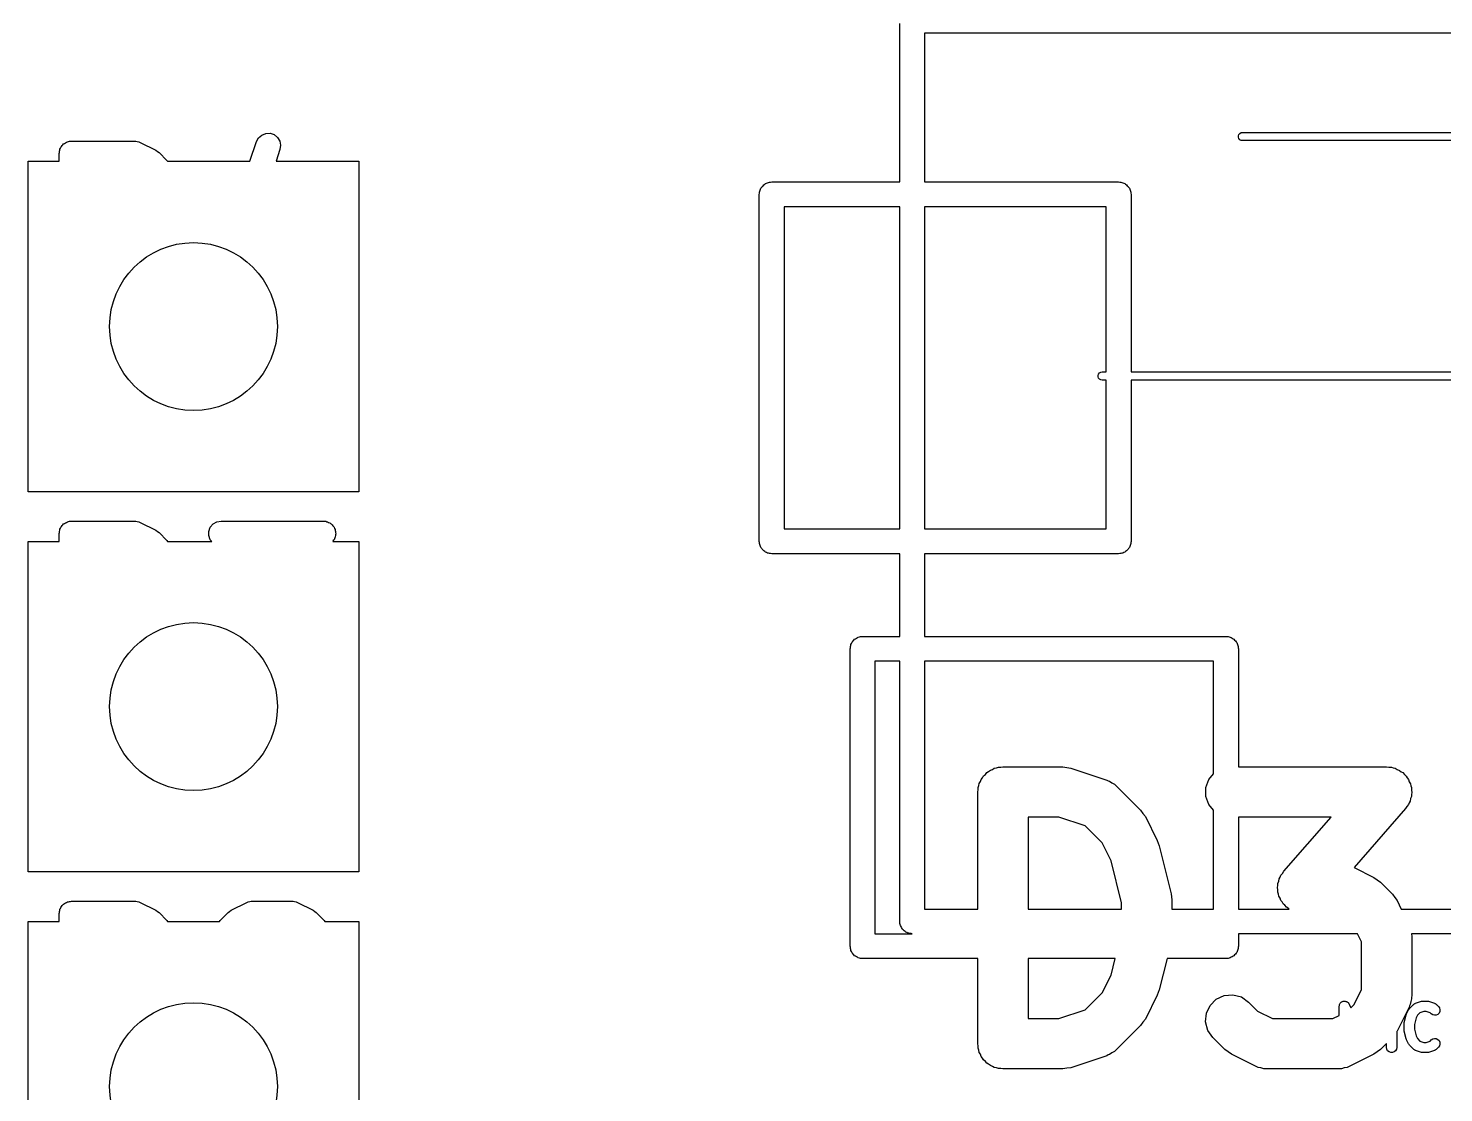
# Model space of a CAD drawing. Extents: x 0.2 to 51.4, y -0.6 to 33.
# Drawn here: x 0.2 to 8.77, y 22.66 to 29.1 of the extents above; entities that cross this region are included whole.
import ezdxf

# ---------------------------------------------------------------- set-up
doc = ezdxf.new("R2010")
doc.units = 0
doc.header["$MEASUREMENT"] = 0
doc.layers.add('BLACK', color=7, linetype='CONTINUOUS')

msp = doc.modelspace()

# ---------------------------------------------------------------- linework, layer by layer
at = {"layer": 'Black'}
for p, q in [((5.475, 28.175), (5.475, 29.1346)), ((5.625, 29.075), (5.625, 28.175)), ((13.375, 29.075), (5.625, 29.075)), ((1.59363, 28.4419), (1.61312, 28.4591)), ((1.61312, 28.4591), (1.63735, 28.4687)), ((1.63735, 28.4687), (1.66338, 28.4694)), ((1.66338, 28.4694), (1.68809, 28.4612)), ((1.68809, 28.4612), (1.7085, 28.445)), ((7.52538, 28.4543), (7.52835, 28.4625)), ((7.52538, 28.4457), (7.52538, 28.4543)), ((7.52835, 28.4375), (7.52538, 28.4457)), ((7.52835, 28.4625), (7.53393, 28.4692)), ((7.53393, 28.4692), (7.54145, 28.4735)), ((7.54145, 28.4735), (7.55, 28.475)), ((7.55, 28.475), (9.475, 28.475)), ((0.388044, 28.3606), (0.390288, 28.3668)), ((0.388044, 28.3541), (0.388044, 28.3606)), ((0.390288, 28.3668), (0.391428, 28.3733)), ((0.391428, 28.3733), (0.394708, 28.379)), ((0.394708, 28.379), (0.396953, 28.3851)), ((0.396953, 28.3851), (0.401171, 28.3901)), ((0.401171, 28.3901), (0.404452, 28.3958)), ((0.404452, 28.3958), (0.409478, 28.4)), ((0.409478, 28.4), (0.413696, 28.4051)), ((0.413696, 28.4051), (0.419377, 28.4084)), ((0.419377, 28.4084), (0.424405, 28.4126)), ((0.424405, 28.4126), (0.430571, 28.4148)), ((0.430571, 28.4148), (0.436253, 28.4181)), ((0.436253, 28.4181), (0.442713, 28.4192)), ((0.442713, 28.4192), (0.448881, 28.4215)), ((0.448881, 28.4215), (0.455445, 28.4215)), ((0.455445, 28.4215), (0.461905, 28.4226)), ((0.461905, 28.4226), (0.842858, 28.4226)), ((0.842858, 28.4226), (0.847117, 28.4219)), ((0.847117, 28.4219), (0.851432, 28.4221)), ((0.851432, 28.4221), (0.859852, 28.4196)), ((0.859852, 28.4196), (0.86851, 28.4181)), ((0.86851, 28.4181), (0.872255, 28.4159)), ((0.872255, 28.4159), (0.876399, 28.4147)), ((0.876399, 28.4147), (0.971637, 28.3671)), ((0.971637, 28.3671), (0.981295, 28.3599)), ((0.981295, 28.3599), (0.991129, 28.353)), ((1.54158, 28.3), (1.58123, 28.419)), ((1.58123, 28.419), (1.59363, 28.4419)), ((1.72353, 28.3715), (1.69969, 28.3)), ((1.7085, 28.445), (1.72213, 28.4228)), ((1.72213, 28.4228), (1.72735, 28.3973)), ((1.72735, 28.3973), (1.72353, 28.3715)), ((7.53393, 28.4308), (7.52835, 28.4375)), ((7.54145, 28.4265), (7.53393, 28.4308)), ((7.55, 28.425), (7.54145, 28.4265)), ((9.475, 28.425), (7.55, 28.425)), ((0.2, 26.3), (0.2, 28.3)), ((0.2, 28.3), (0.386905, 28.3)), ((0.386905, 28.3476), (0.388044, 28.3541)), ((0.386905, 28.3), (0.386905, 28.3476)), ((0.991129, 28.353), (1.03875, 28.3054)), ((1.03875, 28.3054), (1.04254, 28.3)), ((1.04254, 28.3), (1.54158, 28.3)), ((1.69969, 28.3), (2.2, 28.3)), ((2.2, 28.3), (2.2, 26.3)), ((4.625, 28.1), (4.62614, 28.1065)), ((4.62614, 28.113), (4.62838, 28.1192)), ((4.62614, 28.1065), (4.62614, 28.113)), ((4.62838, 28.1192), (4.62952, 28.1257)), ((4.62952, 28.1257), (4.6328, 28.1313)), ((4.6328, 28.1313), (4.63505, 28.1375)), ((4.63505, 28.1375), (4.63927, 28.1425)), ((4.63927, 28.1425), (4.64255, 28.1482)), ((4.64255, 28.1482), (4.64757, 28.1524)), ((4.64757, 28.1524), (4.65179, 28.1575)), ((4.65179, 28.1575), (4.65747, 28.1607)), ((4.65747, 28.1607), (4.6625, 28.165)), ((4.6625, 28.165), (4.66867, 28.1672)), ((4.66867, 28.1672), (4.67435, 28.1705)), ((4.67435, 28.1705), (4.68081, 28.1716)), ((4.68081, 28.1716), (4.68698, 28.1739)), ((4.68698, 28.1739), (4.69354, 28.1739)), ((4.69354, 28.1739), (4.7, 28.175)), ((4.7, 28.175), (5.475, 28.175)), ((5.625, 28.175), (6.8, 28.175)), ((6.8, 28.175), (6.80646, 28.1739)), ((6.80646, 28.1739), (6.81302, 28.1739)), ((6.81302, 28.1739), (6.81919, 28.1716)), ((6.81919, 28.1716), (6.82565, 28.1705)), ((6.82565, 28.1705), (6.83133, 28.1672)), ((6.83133, 28.1672), (6.8375, 28.165)), ((6.8375, 28.165), (6.84253, 28.1607)), ((6.84253, 28.1607), (6.84821, 28.1575)), ((6.84821, 28.1575), (6.85243, 28.1524)), ((6.85243, 28.1524), (6.85745, 28.1482)), ((6.85745, 28.1482), (6.86073, 28.1425)), ((6.86073, 28.1425), (6.86495, 28.1375)), ((6.86495, 28.1375), (6.8672, 28.1313)), ((6.8672, 28.1313), (6.87048, 28.1257)), ((6.87048, 28.1257), (6.87162, 28.1192)), ((6.87162, 28.1192), (6.87386, 28.113)), ((6.87386, 28.113), (6.87386, 28.1065)), ((6.87386, 28.1065), (6.875, 28.1)), ((4.625, 26), (4.625, 28.1)), ((5.475, 28.025), (4.775, 28.025)), ((4.775, 28.025), (4.775, 26.075)), ((5.475, 26.075), (5.475, 28.025)), ((6.725, 28.025), (5.625, 28.025)), ((5.625, 28.025), (5.625, 26.075)), ((6.725, 27.025), (6.725, 28.025)), ((6.875, 28.1), (6.875, 27.025)), ((6.67538, 27.0043), (6.67835, 27.0125)), ((6.67538, 26.9957), (6.67538, 27.0043)), ((6.67835, 26.9875), (6.67538, 26.9957)), ((6.67835, 27.0125), (6.68393, 27.0192)), ((6.68393, 27.0192), (6.69145, 27.0235)), ((6.69145, 27.0235), (6.7, 27.025)), ((6.7, 27.025), (6.725, 27.025)), ((6.875, 27.025), (9.475, 27.025)), ((6.68393, 26.9808), (6.67835, 26.9875)), ((6.69145, 26.9765), (6.68393, 26.9808)), ((6.7, 26.975), (6.69145, 26.9765)), ((6.725, 26.975), (6.7, 26.975)), ((6.725, 26.075), (6.725, 26.975)), ((9.475, 26.975), (6.875, 26.975)), ((6.875, 26.975), (6.875, 26)), ((2.2, 26.3), (0.2, 26.3)), ((0.386905, 26.0476), (0.388044, 26.0541)), ((0.386905, 26), (0.386905, 26.0476)), ((0.388044, 26.0606), (0.390288, 26.0668)), ((0.388044, 26.0541), (0.388044, 26.0606)), ((0.390288, 26.0668), (0.391428, 26.0733)), ((0.391428, 26.0733), (0.394708, 26.079)), ((0.394708, 26.079), (0.396953, 26.0851)), ((0.396953, 26.0851), (0.401171, 26.0901)), ((0.401171, 26.0901), (0.404452, 26.0958)), ((0.404452, 26.0958), (0.409478, 26.1)), ((0.409478, 26.1), (0.413696, 26.1051)), ((0.413696, 26.1051), (0.419377, 26.1084)), ((0.419377, 26.1084), (0.424405, 26.1126)), ((0.424405, 26.1126), (0.430571, 26.1148)), ((0.430571, 26.1148), (0.436253, 26.1181)), ((0.436253, 26.1181), (0.442713, 26.1192)), ((0.442713, 26.1192), (0.448881, 26.1215)), ((0.448881, 26.1215), (0.455445, 26.1215)), ((0.455445, 26.1215), (0.461905, 26.1226)), ((0.461905, 26.1226), (0.842858, 26.1226)), ((0.842858, 26.1226), (0.847117, 26.1219)), ((0.847117, 26.1219), (0.851432, 26.1221)), ((0.851432, 26.1221), (0.859852, 26.1196)), ((0.859852, 26.1196), (0.86851, 26.1181)), ((0.86851, 26.1181), (0.872255, 26.1159)), ((0.872255, 26.1159), (0.876399, 26.1147)), ((0.876399, 26.1147), (0.971637, 26.0671)), ((0.971637, 26.0671), (0.981295, 26.0599)), ((0.981295, 26.0599), (0.991129, 26.053)), ((0.991129, 26.053), (1.03875, 26.0054)), ((1.29281, 26.0606), (1.30172, 26.0851)), ((1.29281, 26.0346), (1.29281, 26.0606)), ((1.30172, 26.0851), (1.31846, 26.1051)), ((1.31846, 26.1051), (1.34102, 26.1181)), ((1.34102, 26.1181), (1.36667, 26.1226)), ((1.36667, 26.1226), (1.98572, 26.1226)), ((1.98572, 26.1226), (1.99293, 26.1213)), ((1.99293, 26.1213), (2.00027, 26.1212)), ((2.00027, 26.1212), (2.00567, 26.1191)), ((2.00567, 26.1191), (2.01137, 26.1181)), ((2.01137, 26.1181), (2.01771, 26.1144)), ((2.01771, 26.1144), (2.02455, 26.1118)), ((2.02455, 26.1118), (2.02892, 26.108)), ((2.02892, 26.108), (2.03392, 26.1051)), ((2.03392, 26.1051), (2.03863, 26.0995)), ((2.03863, 26.0995), (2.04416, 26.0946)), ((2.04416, 26.0946), (2.04695, 26.0896)), ((2.04695, 26.0896), (2.05067, 26.0851)), ((2.05067, 26.0851), (2.05317, 26.0782)), ((2.05317, 26.0782), (2.05671, 26.0718)), ((2.05671, 26.0718), (2.0576, 26.0661)), ((2.0576, 26.0661), (2.05958, 26.0606)), ((2.05958, 26.0606), (2.05958, 26.0533)), ((2.05958, 26.0533), (2.0607, 26.0461)), ((4.775, 26.075), (5.475, 26.075)), ((5.625, 26.075), (6.725, 26.075)), ((0.2, 24), (0.2, 26)), ((0.2, 26), (0.386905, 26)), ((1.03875, 26.0054), (1.04254, 26)), ((1.04254, 26), (1.31021, 26)), ((1.30172, 26.0101), (1.29281, 26.0346)), ((1.31021, 26), (1.30172, 26.0101)), ((2.04595, 26.0045), (2.04323, 26)), ((2.04323, 26), (2.2, 26)), ((2.05067, 26.0101), (2.04595, 26.0045)), ((2.05265, 26.0156), (2.05067, 26.0101)), ((2.05565, 26.0205), (2.05265, 26.0156)), ((2.05707, 26.0277), (2.05565, 26.0205)), ((2.05958, 26.0346), (2.05707, 26.0277)), ((2.0607, 26.0461), (2.05958, 26.0404)), ((2.05958, 26.0404), (2.05958, 26.0346)), ((2.2, 26), (2.2, 24)), ((4.62614, 25.9935), (4.625, 26)), ((4.62614, 25.987), (4.62614, 25.9935)), ((4.62838, 25.9808), (4.62614, 25.987)), ((4.62952, 25.9743), (4.62838, 25.9808)), ((4.6328, 25.9687), (4.62952, 25.9743)), ((4.63505, 25.9625), (4.6328, 25.9687)), ((4.63927, 25.9575), (4.63505, 25.9625)), ((6.86495, 25.9625), (6.86073, 25.9575)), ((6.8672, 25.9687), (6.86495, 25.9625)), ((6.87048, 25.9743), (6.8672, 25.9687)), ((6.87162, 25.9808), (6.87048, 25.9743)), ((6.87386, 25.987), (6.87162, 25.9808)), ((6.875, 26), (6.87386, 25.9935)), ((6.87386, 25.9935), (6.87386, 25.987)), ((4.64255, 25.9518), (4.63927, 25.9575)), ((4.64757, 25.9476), (4.64255, 25.9518)), ((4.65179, 25.9425), (4.64757, 25.9476)), ((4.65747, 25.9393), (4.65179, 25.9425)), ((4.6625, 25.935), (4.65747, 25.9393)), ((4.66867, 25.9328), (4.6625, 25.935)), ((4.67435, 25.9295), (4.66867, 25.9328)), ((4.68081, 25.9284), (4.67435, 25.9295)), ((4.68698, 25.9261), (4.68081, 25.9284)), ((4.69354, 25.9261), (4.68698, 25.9261)), ((4.7, 25.925), (4.69354, 25.9261)), ((5.475, 25.925), (4.7, 25.925)), ((5.475, 25.425), (5.475, 25.925)), ((6.8, 25.925), (5.625, 25.925)), ((5.625, 25.925), (5.625, 25.425)), ((6.80646, 25.9261), (6.8, 25.925)), ((6.81302, 25.9261), (6.80646, 25.9261)), ((6.81919, 25.9284), (6.81302, 25.9261)), ((6.82565, 25.9295), (6.81919, 25.9284)), ((6.83133, 25.9328), (6.82565, 25.9295)), ((6.8375, 25.935), (6.83133, 25.9328)), ((6.84253, 25.9393), (6.8375, 25.935)), ((6.84821, 25.9425), (6.84253, 25.9393)), ((6.85243, 25.9476), (6.84821, 25.9425)), ((6.85745, 25.9518), (6.85243, 25.9476)), ((6.86073, 25.9575), (6.85745, 25.9518)), ((5.17614, 25.363), (5.17838, 25.3692)), ((5.17614, 25.3565), (5.17614, 25.363)), ((5.17838, 25.3692), (5.17952, 25.3757)), ((5.17952, 25.3757), (5.1828, 25.3813)), ((5.1828, 25.3813), (5.18505, 25.3875)), ((5.18505, 25.3875), (5.18927, 25.3925)), ((5.18927, 25.3925), (5.19255, 25.3982)), ((5.19255, 25.3982), (5.19757, 25.4024)), ((5.19757, 25.4024), (5.20179, 25.4075)), ((5.20179, 25.4075), (5.20747, 25.4107)), ((5.20747, 25.4107), (5.2125, 25.415)), ((5.2125, 25.415), (5.21867, 25.4172)), ((5.21867, 25.4172), (5.22435, 25.4205)), ((5.22435, 25.4205), (5.23081, 25.4216)), ((5.23081, 25.4216), (5.23698, 25.4239)), ((5.23698, 25.4239), (5.24354, 25.4239)), ((5.24354, 25.4239), (5.25, 25.425)), ((5.25, 25.425), (5.475, 25.425)), ((5.625, 25.425), (7.45, 25.425)), ((7.45, 25.425), (7.45646, 25.4239)), ((7.45646, 25.4239), (7.46302, 25.4239)), ((7.46302, 25.4239), (7.46919, 25.4216)), ((7.46919, 25.4216), (7.47565, 25.4205)), ((7.47565, 25.4205), (7.48133, 25.4172)), ((7.48133, 25.4172), (7.4875, 25.415)), ((7.4875, 25.415), (7.49253, 25.4107)), ((7.49253, 25.4107), (7.49821, 25.4075)), ((7.49821, 25.4075), (7.50243, 25.4024)), ((7.50243, 25.4024), (7.50745, 25.3982)), ((7.50745, 25.3982), (7.51073, 25.3925)), ((7.51073, 25.3925), (7.51495, 25.3875)), ((7.51495, 25.3875), (7.5172, 25.3813)), ((7.5172, 25.3813), (7.52048, 25.3757)), ((7.52048, 25.3757), (7.52162, 25.3692)), ((7.52162, 25.3692), (7.52386, 25.363)), ((7.52386, 25.363), (7.52386, 25.3565)), ((5.175, 25.35), (5.17614, 25.3565)), ((5.175, 23.55), (5.175, 25.35)), ((7.52386, 25.3565), (7.525, 25.35)), ((7.525, 25.35), (7.525, 24.6358)), ((5.475, 25.275), (5.325, 25.275)), ((5.325, 25.275), (5.325, 23.625)), ((5.475, 23.7), (5.475, 25.275)), ((7.375, 25.275), (5.625, 25.275)), ((5.625, 25.275), (5.625, 23.775)), ((7.375, 24.5934), (7.375, 25.275)), ((5.983, 24.5814), (5.99321, 24.5899)), ((5.99321, 24.5899), (6.00178, 24.6002)), ((6.00178, 24.6002), (6.01333, 24.6068)), ((6.01333, 24.6068), (6.02354, 24.6154)), ((6.02354, 24.6154), (6.03607, 24.62)), ((6.03607, 24.62), (6.04762, 24.6266)), ((6.04762, 24.6266), (6.06075, 24.6289)), ((6.06075, 24.6289), (6.07328, 24.6335)), ((6.07328, 24.6335), (6.08661, 24.6335)), ((6.08661, 24.6335), (6.09974, 24.6358)), ((6.09974, 24.6358), (6.4626, 24.6358)), ((6.4626, 24.6358), (6.48665, 24.6316)), ((6.48665, 24.6316), (6.51079, 24.628)), ((6.51079, 24.628), (6.72851, 24.5554)), ((7.34662, 24.5596), (7.375, 24.5934)), ((7.525, 24.6358), (8.42203, 24.6358)), ((8.42203, 24.6358), (8.4367, 24.6332)), ((8.4367, 24.6332), (8.45159, 24.6329)), ((8.45159, 24.6329), (8.46257, 24.6287)), ((8.46257, 24.6287), (8.47415, 24.6266)), ((8.47415, 24.6266), (8.48705, 24.6192)), ((8.48705, 24.6192), (8.50095, 24.6138)), ((8.50095, 24.6138), (8.5098, 24.606)), ((8.5098, 24.606), (8.51999, 24.6002)), ((8.51999, 24.6002), (8.52956, 24.5887)), ((5.94966, 24.5099), (5.95422, 24.5224)), ((5.94966, 24.4965), (5.94966, 24.5099)), ((5.95422, 24.5224), (5.95653, 24.5355)), ((5.95653, 24.5355), (5.9632, 24.5471)), ((5.9632, 24.5471), (5.96776, 24.5596)), ((5.96776, 24.5596), (5.97633, 24.5698)), ((5.97633, 24.5698), (5.983, 24.5814)), ((6.72851, 24.5554), (6.73623, 24.5512)), ((6.73623, 24.5512), (6.74472, 24.549)), ((6.74472, 24.549), (6.75935, 24.5387)), ((6.75935, 24.5387), (6.77505, 24.5302)), ((6.77505, 24.5302), (6.78088, 24.5236)), ((6.78088, 24.5236), (6.78808, 24.5186)), ((6.78808, 24.5186), (6.93322, 24.3735)), ((7.32852, 24.5099), (7.34662, 24.5596)), ((7.32852, 24.4569), (7.32852, 24.5099)), ((8.52956, 24.5887), (8.54078, 24.5789)), ((8.54078, 24.5789), (8.54645, 24.5686)), ((8.54645, 24.5686), (8.55401, 24.5596)), ((8.55401, 24.5596), (8.55911, 24.5456)), ((8.55911, 24.5456), (8.56629, 24.5326)), ((8.56629, 24.5326), (8.56809, 24.5209)), ((8.56809, 24.5209), (8.57211, 24.5099)), ((8.57211, 24.5099), (8.57211, 24.495)), ((5.94734, 24.4834), (5.94966, 24.4965)), ((5.94734, 23.775), (5.94734, 24.4834)), ((7.34662, 24.4072), (7.32852, 24.4569)), ((8.55804, 24.4183), (8.55401, 24.4072)), ((8.56413, 24.4283), (8.55804, 24.4183)), ((8.56702, 24.443), (8.56413, 24.4283)), ((8.57211, 24.4569), (8.56702, 24.443)), ((8.57211, 24.495), (8.5744, 24.4803)), ((8.5744, 24.4803), (8.57211, 24.4687)), ((8.57211, 24.4687), (8.57211, 24.4569)), ((6.93322, 24.3735), (6.94722, 24.3535)), ((6.94722, 24.3535), (6.96177, 24.3339)), ((6.96177, 24.3339), (7.03434, 24.1887)), ((7.375, 24.3734), (7.34662, 24.4072)), ((7.375, 23.775), (7.375, 24.3734)), ((8.53672, 24.3831), (8.22488, 24.0267)), ((8.54444, 24.3958), (8.53672, 24.3831)), ((8.55401, 24.4072), (8.54444, 24.3958)), ((6.43787, 24.331), (6.25214, 24.331)), ((6.25214, 24.331), (6.25214, 23.775)), ((6.59799, 24.2776), (6.43787, 24.331)), ((6.70021, 24.1754), (6.59799, 24.2776)), ((8.08617, 24.331), (7.525, 24.331)), ((7.525, 24.331), (7.525, 23.775)), ((7.79934, 24.0032), (8.08617, 24.331)), ((6.75424, 24.0674), (6.70021, 24.1754)), ((7.03434, 24.1887), (7.03909, 24.1727)), ((7.03909, 24.1727), (7.04588, 24.1575)), ((7.04588, 24.1575), (7.11845, 23.8672)), ((2.2, 24), (0.2, 24)), ((6.8182, 23.8115), (6.75424, 24.0674)), ((7.78205, 23.979), (7.79162, 23.9905)), ((7.79162, 23.9905), (7.79934, 24.0032)), ((8.22488, 24.0267), (8.34504, 23.9666)), ((7.76166, 23.906), (7.76394, 23.9175)), ((7.76394, 23.8913), (7.76166, 23.906)), ((7.76394, 23.9293), (7.76904, 23.9433)), ((7.76394, 23.9175), (7.76394, 23.9293)), ((7.76904, 23.9433), (7.77193, 23.9579)), ((7.77193, 23.9579), (7.77802, 23.968)), ((7.77802, 23.968), (7.78205, 23.979)), ((8.34504, 23.9666), (8.36466, 23.952)), ((8.36466, 23.952), (8.38465, 23.938)), ((8.38465, 23.938), (8.45722, 23.8655)), ((0.436253, 23.8181), (0.442713, 23.8192)), ((0.442713, 23.8192), (0.448881, 23.8215)), ((0.448881, 23.8215), (0.455445, 23.8215)), ((0.455445, 23.8215), (0.461905, 23.8226)), ((0.461905, 23.8226), (0.842858, 23.8226)), ((0.842858, 23.8226), (0.847117, 23.8219)), ((0.847117, 23.8219), (0.851432, 23.8221)), ((0.851432, 23.8221), (0.859852, 23.8196)), ((0.859852, 23.8196), (0.86851, 23.8181)), ((1.53149, 23.8181), (1.54015, 23.8196)), ((1.54015, 23.8196), (1.54857, 23.8221)), ((1.54857, 23.8221), (1.55288, 23.8219)), ((1.55288, 23.8219), (1.55714, 23.8226)), ((1.55714, 23.8226), (1.79524, 23.8226)), ((1.79524, 23.8226), (1.7995, 23.8219)), ((1.7995, 23.8219), (1.80381, 23.8221)), ((1.80381, 23.8221), (1.81223, 23.8196)), ((1.81223, 23.8196), (1.82089, 23.8181)), ((7.11845, 23.8672), (7.11976, 23.8486)), ((7.11976, 23.8486), (7.123, 23.8303)), ((7.123, 23.8303), (7.123, 23.775)), ((7.76394, 23.8764), (7.76394, 23.8913)), ((7.76797, 23.8653), (7.76394, 23.8764)), ((7.76977, 23.8537), (7.76797, 23.8653)), ((7.77695, 23.8406), (7.76977, 23.8537)), ((7.78205, 23.8266), (7.77695, 23.8406)), ((7.78961, 23.8176), (7.78205, 23.8266)), ((8.45722, 23.8655), (8.47122, 23.8455)), ((8.47122, 23.8455), (8.48577, 23.8259)), ((8.48577, 23.8259), (8.51119, 23.775)), ((0.386905, 23.7476), (0.388044, 23.7541)), ((0.386905, 23.7), (0.386905, 23.7476)), ((0.388044, 23.7606), (0.390288, 23.7668)), ((0.388044, 23.7541), (0.388044, 23.7606)), ((0.390288, 23.7668), (0.391428, 23.7733)), ((0.391428, 23.7733), (0.394708, 23.779)), ((0.394708, 23.779), (0.396953, 23.7851)), ((0.396953, 23.7851), (0.401171, 23.7901)), ((0.401171, 23.7901), (0.404452, 23.7958)), ((0.404452, 23.7958), (0.409478, 23.8)), ((0.409478, 23.8), (0.413696, 23.8051)), ((0.413696, 23.8051), (0.419377, 23.8084)), ((0.419377, 23.8084), (0.424405, 23.8126)), ((0.424405, 23.8126), (0.430571, 23.8148)), ((0.430571, 23.8148), (0.436253, 23.8181)), ((0.86851, 23.8181), (0.872255, 23.8159)), ((0.872255, 23.8159), (0.876399, 23.8147)), ((0.876399, 23.8147), (0.971637, 23.7671)), ((0.971637, 23.7671), (0.981295, 23.7599)), ((0.981295, 23.7599), (0.991129, 23.753)), ((0.991129, 23.753), (1.03875, 23.7054)), ((1.36125, 23.7054), (1.40887, 23.753)), ((1.40887, 23.753), (1.41871, 23.7599)), ((1.41871, 23.7599), (1.42836, 23.7671)), ((1.42836, 23.7671), (1.5236, 23.8147)), ((1.5236, 23.8147), (1.52775, 23.8159)), ((1.52775, 23.8159), (1.53149, 23.8181)), ((1.82089, 23.8181), (1.82464, 23.8159)), ((1.82464, 23.8159), (1.82878, 23.8147)), ((1.82878, 23.8147), (1.92402, 23.7671)), ((1.92402, 23.7671), (1.93368, 23.7599)), ((1.93368, 23.7599), (1.94351, 23.753)), ((1.94351, 23.753), (1.99113, 23.7054)), ((5.625, 23.775), (5.94734, 23.775)), ((6.25214, 23.775), (6.8182, 23.775)), ((6.8182, 23.775), (6.8182, 23.8115)), ((7.123, 23.775), (7.375, 23.775)), ((7.525, 23.775), (7.83221, 23.775)), ((7.79528, 23.8073), (7.78961, 23.8176)), ((7.8065, 23.7975), (7.79528, 23.8073)), ((7.81607, 23.7861), (7.8065, 23.7975)), ((7.82626, 23.7802), (7.81607, 23.7861)), ((7.83221, 23.775), (7.82626, 23.7802)), ((8.51119, 23.775), (10.992, 23.775)), ((0.2, 21.7), (0.2, 23.7)), ((0.2, 23.7), (0.386905, 23.7)), ((1.03875, 23.7054), (1.04254, 23.7)), ((1.04254, 23.7), (1.35746, 23.7)), ((1.35746, 23.7), (1.36125, 23.7054)), ((1.99113, 23.7054), (1.99492, 23.7)), ((1.99492, 23.7), (2.2, 23.7)), ((2.2, 23.7), (2.2, 21.7)), ((5.47614, 23.6935), (5.475, 23.7)), ((5.47614, 23.687), (5.47614, 23.6935)), ((5.47838, 23.6808), (5.47614, 23.687)), ((5.47952, 23.6743), (5.47838, 23.6808)), ((5.4828, 23.6687), (5.47952, 23.6743)), ((5.48505, 23.6625), (5.4828, 23.6687)), ((5.48927, 23.6575), (5.48505, 23.6625)), ((5.49255, 23.6518), (5.48927, 23.6575)), ((5.49757, 23.6476), (5.49255, 23.6518)), ((5.50179, 23.6425), (5.49757, 23.6476)), ((5.325, 23.625), (5.55, 23.625)), ((5.50747, 23.6393), (5.50179, 23.6425)), ((5.5125, 23.635), (5.50747, 23.6393)), ((5.51867, 23.6328), (5.5125, 23.635)), ((5.52435, 23.6295), (5.51867, 23.6328)), ((5.53081, 23.6284), (5.52435, 23.6295)), ((5.53698, 23.6261), (5.53081, 23.6284)), ((5.54354, 23.6261), (5.53698, 23.6261)), ((5.55, 23.625), (5.54354, 23.6261)), ((8.24542, 23.625), (7.525, 23.625)), ((7.525, 23.625), (7.525, 23.55)), ((8.26963, 23.5766), (8.24542, 23.625)), ((8.26963, 23.2857), (8.26963, 23.5766)), ((8.57313, 23.625), (8.5729, 23.6212)), ((8.5729, 23.6212), (8.57443, 23.6126)), ((11.4255, 23.625), (8.57313, 23.625)), ((8.57443, 23.6126), (8.57443, 23.2497)), ((5.17614, 23.5435), (5.175, 23.55)), ((5.17614, 23.537), (5.17614, 23.5435)), ((5.17838, 23.5308), (5.17614, 23.537)), ((5.17952, 23.5243), (5.17838, 23.5308)), ((5.1828, 23.5187), (5.17952, 23.5243)), ((5.18505, 23.5125), (5.1828, 23.5187)), ((5.18927, 23.5075), (5.18505, 23.5125)), ((5.19255, 23.5018), (5.18927, 23.5075)), ((5.19757, 23.4976), (5.19255, 23.5018)), ((5.20179, 23.4925), (5.19757, 23.4976)), ((5.20747, 23.4893), (5.20179, 23.4925)), ((5.2125, 23.485), (5.20747, 23.4893)), ((5.21867, 23.4828), (5.2125, 23.485)), ((5.22435, 23.4795), (5.21867, 23.4828)), ((5.23081, 23.4784), (5.22435, 23.4795)), ((5.23698, 23.4761), (5.23081, 23.4784)), ((5.24354, 23.4761), (5.23698, 23.4761)), ((5.25, 23.475), (5.24354, 23.4761)), ((7.45646, 23.4761), (7.45, 23.475)), ((7.46302, 23.4761), (7.45646, 23.4761)), ((7.46919, 23.4784), (7.46302, 23.4761)), ((7.47565, 23.4795), (7.46919, 23.4784)), ((7.48133, 23.4828), (7.47565, 23.4795)), ((7.4875, 23.485), (7.48133, 23.4828)), ((7.49253, 23.4893), (7.4875, 23.485)), ((7.49821, 23.4925), (7.49253, 23.4893)), ((7.50243, 23.4976), (7.49821, 23.4925)), ((7.50745, 23.5018), (7.50243, 23.4976)), ((7.51073, 23.5075), (7.50745, 23.5018)), ((7.51495, 23.5125), (7.51073, 23.5075)), ((7.5172, 23.5187), (7.51495, 23.5125)), ((7.52048, 23.5243), (7.5172, 23.5187)), ((7.52162, 23.5308), (7.52048, 23.5243)), ((7.52386, 23.537), (7.52162, 23.5308)), ((7.525, 23.55), (7.52386, 23.5435)), ((7.52386, 23.5435), (7.52386, 23.537)), ((5.94734, 23.475), (5.25, 23.475)), ((5.94734, 22.9594), (5.94734, 23.475)), ((6.77912, 23.475), (6.25214, 23.475)), ((6.25214, 23.475), (6.25214, 23.1118)), ((6.75424, 23.3755), (6.77912, 23.475)), ((7.0933, 23.475), (7.04588, 23.2853)), ((7.45, 23.475), (7.0933, 23.475)), ((6.70021, 23.2674), (6.75424, 23.3755)), ((6.59799, 23.1652), (6.70021, 23.2674)), ((7.03434, 23.2541), (6.96177, 23.109)), ((7.03909, 23.2701), (7.03434, 23.2541)), ((7.04588, 23.2853), (7.03909, 23.2701)), ((7.35376, 23.192), (7.39119, 23.2294)), ((7.39119, 23.2294), (7.43916, 23.2518)), ((7.43916, 23.2518), (7.49188, 23.2564)), ((7.49188, 23.2564), (7.54301, 23.2427)), ((7.54301, 23.2427), (7.58636, 23.2123)), ((8.22421, 23.1948), (8.26963, 23.2857)), ((8.57343, 23.2323), (8.56834, 23.2152)), ((8.57443, 23.2497), (8.5729, 23.241)), ((8.5729, 23.241), (8.57343, 23.2323)), ((6.43787, 23.1118), (6.59799, 23.1652)), ((7.32678, 23.0913), (7.33139, 23.144)), ((7.33139, 23.144), (7.35376, 23.192)), ((7.58636, 23.2123), (7.64145, 23.1572)), ((7.64145, 23.1572), (7.73229, 23.1118)), ((8.13542, 23.1869), (8.13612, 23.1909)), ((8.13542, 23.1316), (8.13542, 23.1869)), ((8.13612, 23.1909), (8.13648, 23.195)), ((8.13648, 23.195), (8.13706, 23.1962)), ((8.13706, 23.1962), (8.1373, 23.1976)), ((8.1373, 23.1976), (8.13934, 23.2011)), ((8.13934, 23.2011), (8.14106, 23.2048)), ((8.14106, 23.2048), (8.14204, 23.2058)), ((8.14204, 23.2058), (8.14273, 23.207)), ((8.14273, 23.207), (8.14585, 23.2096)), ((8.14585, 23.2096), (8.14874, 23.2125)), ((8.14874, 23.2125), (8.14999, 23.2131)), ((8.14999, 23.2131), (8.15104, 23.214)), ((8.15104, 23.214), (8.15487, 23.2154)), ((8.15487, 23.2154), (8.15857, 23.2171)), ((8.15857, 23.2171), (8.15994, 23.2172)), ((8.15994, 23.2172), (8.16124, 23.2177)), ((8.16124, 23.2177), (8.16532, 23.2177)), ((8.16532, 23.2177), (8.16938, 23.218)), ((8.16938, 23.218), (8.17072, 23.2177)), ((8.17072, 23.2177), (8.17209, 23.2177)), ((8.17209, 23.2177), (8.17592, 23.2163)), ((8.17592, 23.2163), (8.17987, 23.2152)), ((8.17987, 23.2152), (8.181, 23.2144)), ((8.181, 23.2144), (8.18229, 23.214)), ((8.18229, 23.214), (8.18542, 23.2113)), ((8.18542, 23.2113), (8.18876, 23.209)), ((8.18876, 23.209), (8.18955, 23.2079)), ((8.18955, 23.2079), (8.19061, 23.207)), ((8.19061, 23.207), (8.19265, 23.2035)), ((8.19265, 23.2035), (8.19499, 23.2001)), ((8.19499, 23.2001), (8.20597, 23.1766)), ((8.20597, 23.1766), (8.22421, 23.1948)), ((8.55834, 23.1815), (8.48577, 23.0364)), ((8.52921, 23.0873), (8.54111, 23.135)), ((8.54111, 23.135), (8.5425, 23.1381)), ((8.5425, 23.1381), (8.54348, 23.1414)), ((8.54348, 23.1414), (8.55538, 23.1652)), ((8.55538, 23.1652), (8.55836, 23.1692)), ((8.56085, 23.19), (8.55834, 23.1815)), ((8.55836, 23.1692), (8.56124, 23.1733)), ((8.56524, 23.1976), (8.56085, 23.19)), ((8.56124, 23.1733), (8.58505, 23.1971)), ((8.56834, 23.2152), (8.56524, 23.1976)), ((8.58505, 23.1971), (8.58652, 23.1981)), ((8.58652, 23.1981), (8.58772, 23.1995)), ((8.58772, 23.1995), (8.59093, 23.2012)), ((8.59093, 23.2012), (8.59394, 23.2033)), ((8.59394, 23.2033), (8.59568, 23.2038)), ((8.59568, 23.2038), (8.59726, 23.2046)), ((8.59726, 23.2046), (8.63298, 23.2166)), ((8.62402, 23.1477), (8.60902, 23.1327)), ((8.64793, 23.1557), (8.62402, 23.1477)), ((8.63298, 23.2166), (8.63792, 23.2173)), ((8.63792, 23.2173), (8.64286, 23.2182)), ((8.64286, 23.2182), (8.66667, 23.2182)), ((8.6616, 23.1557), (8.64793, 23.1557)), ((8.6855, 23.1477), (8.6616, 23.1557)), ((8.66667, 23.2182), (8.6716, 23.2173)), ((8.6716, 23.2173), (8.67655, 23.2166)), ((8.67655, 23.2166), (8.71226, 23.2046)), ((8.69219, 23.141), (8.6855, 23.1477)), ((8.70108, 23.1348), (8.69219, 23.141)), ((8.71156, 23.132), (8.70108, 23.1348)), ((8.71226, 23.2046), (8.71385, 23.2038)), ((8.71385, 23.2038), (8.71559, 23.2033)), ((8.71559, 23.2033), (8.71859, 23.2012)), ((8.71859, 23.2012), (8.72181, 23.1995)), ((8.72181, 23.1995), (8.723, 23.1981)), ((8.73221, 23.1375), (8.72237, 23.1329)), ((8.723, 23.1981), (8.72448, 23.1971)), ((8.72448, 23.1971), (8.73638, 23.1852)), ((8.73989, 23.1452), (8.73221, 23.1375)), ((8.73638, 23.1852), (8.74261, 23.1763)), ((8.74447, 23.155), (8.73989, 23.1452)), ((8.74261, 23.1763), (8.74542, 23.1658)), ((8.74542, 23.1658), (8.74447, 23.155)), ((6.25214, 23.1118), (6.43787, 23.1118)), ((6.93322, 23.0694), (6.8182, 22.9543)), ((6.94722, 23.0894), (6.93322, 23.0694)), ((6.96177, 23.109), (6.94722, 23.0894)), ((7.34048, 23.0401), (7.32678, 23.0913)), ((7.73229, 23.1118), (8.09576, 23.1118)), ((8.09576, 23.1118), (8.13542, 23.1316)), ((8.52827, 23.0798), (8.52894, 23.0835)), ((8.52827, 23.044), (8.52827, 23.0798)), ((8.52894, 23.0835), (8.52921, 23.0873)), ((8.60091, 23.1165), (8.59077, 23.0759)), ((8.59077, 23.0759), (8.59077, 23.0479)), ((8.59077, 23.0479), (8.60091, 23.0073)), ((8.60902, 23.1327), (8.60091, 23.1165)), ((8.72237, 23.1329), (8.71156, 23.132)), ((7.37084, 22.9968), (7.34048, 23.0401)), ((7.44341, 22.9242), (7.37084, 22.9968)), ((8.48577, 23.0364), (8.48363, 23.0335)), ((8.48363, 23.0335), (8.48363, 22.9369)), ((8.52894, 23.0403), (8.52827, 23.044)), ((8.52921, 23.0365), (8.52894, 23.0403)), ((8.54111, 22.9888), (8.52921, 23.0365)), ((8.5425, 22.9857), (8.54111, 22.9888)), ((8.54348, 22.9825), (8.5425, 22.9857)), ((8.55538, 22.9586), (8.54348, 22.9825)), ((8.60091, 23.0073), (8.60902, 22.9911)), ((8.60902, 22.9911), (8.62402, 22.9761)), ((8.62402, 22.9761), (8.64793, 22.9682)), ((8.64793, 22.9682), (8.6616, 22.9682)), ((8.6616, 22.9682), (8.6855, 22.9761)), ((8.6855, 22.9761), (8.69219, 22.9828)), ((8.69219, 22.9828), (8.70108, 22.989)), ((8.70108, 22.989), (8.71156, 22.9918)), ((8.71156, 22.9918), (8.72238, 22.9909)), ((8.72238, 22.9909), (8.73221, 22.9863)), ((8.73221, 22.9863), (8.73989, 22.9786)), ((8.73989, 22.9786), (8.74447, 22.9688)), ((8.74447, 22.9688), (8.74542, 22.958)), ((5.94966, 22.9463), (5.94734, 22.9594)), ((5.94966, 22.9329), (5.94966, 22.9463)), ((5.95422, 22.9204), (5.94966, 22.9329)), ((5.95653, 22.9073), (5.95422, 22.9204)), ((5.9632, 22.8957), (5.95653, 22.9073)), ((5.96776, 22.8832), (5.9632, 22.8957)), ((5.97633, 22.873), (5.96776, 22.8832)), ((6.72851, 22.8874), (6.51079, 22.8148)), ((6.73623, 22.8916), (6.72851, 22.8874)), ((6.74472, 22.8939), (6.73623, 22.8916)), ((6.75935, 22.9041), (6.74472, 22.8939)), ((6.77505, 22.9126), (6.75935, 22.9041)), ((6.77912, 22.9172), (6.77505, 22.9126)), ((6.78088, 22.9192), (6.77912, 22.9172)), ((6.78808, 22.9242), (6.78088, 22.9192)), ((6.8182, 22.9543), (6.78808, 22.9242)), ((7.46341, 22.9102), (7.44341, 22.9242)), ((7.48302, 22.8957), (7.46341, 22.9102)), ((7.62816, 22.8231), (7.48302, 22.8957)), ((8.34504, 22.8957), (8.1999, 22.8231)), ((8.36466, 22.9102), (8.34504, 22.8957)), ((8.38465, 22.9242), (8.36466, 22.9102)), ((8.42113, 22.9607), (8.38465, 22.9242)), ((8.42113, 22.9369), (8.42113, 22.9607)), ((8.42302, 22.9262), (8.42113, 22.9369)), ((8.42844, 22.9168), (8.42302, 22.9262)), ((8.43676, 22.9098), (8.42844, 22.9168)), ((8.44695, 22.9061), (8.43676, 22.9098)), ((8.45781, 22.9061), (8.44695, 22.9061)), ((8.46801, 22.9098), (8.45781, 22.9061)), ((8.47632, 22.9168), (8.46801, 22.9098)), ((8.48175, 22.9262), (8.47632, 22.9168)), ((8.48363, 22.9369), (8.48175, 22.9262)), ((8.55836, 22.9546), (8.55538, 22.9586)), ((8.56124, 22.9505), (8.55836, 22.9546)), ((8.58505, 22.9267), (8.56124, 22.9505)), ((8.58652, 22.9257), (8.58505, 22.9267)), ((8.58772, 22.9243), (8.58652, 22.9257)), ((8.59093, 22.9226), (8.58772, 22.9243)), ((8.59394, 22.9205), (8.59093, 22.9226)), ((8.59568, 22.92), (8.59394, 22.9205)), ((8.59726, 22.9192), (8.59568, 22.92)), ((8.63298, 22.9073), (8.59726, 22.9192)), ((8.63792, 22.9065), (8.63298, 22.9073)), ((8.64286, 22.9057), (8.63792, 22.9065)), ((8.66667, 22.9057), (8.64286, 22.9057)), ((8.6716, 22.9065), (8.66667, 22.9057)), ((8.67655, 22.9073), (8.6716, 22.9065)), ((8.71226, 22.9192), (8.67655, 22.9073)), ((8.71385, 22.92), (8.71226, 22.9192)), ((8.71559, 22.9205), (8.71385, 22.92)), ((8.71858, 22.9226), (8.71559, 22.9205)), ((8.72181, 22.9243), (8.71858, 22.9226)), ((8.723, 22.9257), (8.72181, 22.9243)), ((8.72448, 22.9267), (8.723, 22.9257)), ((8.73638, 22.9386), (8.72448, 22.9267)), ((8.74261, 22.9475), (8.73638, 22.9386)), ((8.74542, 22.958), (8.74261, 22.9475)), ((5.983, 22.8615), (5.97633, 22.873)), ((5.99321, 22.8529), (5.983, 22.8615)), ((6.00178, 22.8427), (5.99321, 22.8529)), ((6.01333, 22.836), (6.00178, 22.8427)), ((6.02354, 22.8274), (6.01333, 22.836)), ((6.03607, 22.8229), (6.02354, 22.8274)), ((6.04762, 22.8162), (6.03607, 22.8229)), ((6.06075, 22.8139), (6.04762, 22.8162)), ((6.07328, 22.8093), (6.06075, 22.8139)), ((6.08661, 22.8093), (6.07328, 22.8093)), ((6.09974, 22.807), (6.08661, 22.8093)), ((6.4626, 22.807), (6.09974, 22.807)), ((6.48665, 22.8113), (6.4626, 22.807)), ((6.51079, 22.8148), (6.48665, 22.8113)), ((7.63658, 22.8206), (7.62816, 22.8231)), ((7.64419, 22.8162), (7.63658, 22.8206)), ((7.66177, 22.8131), (7.64419, 22.8162)), ((7.67889, 22.808), (7.66177, 22.8131)), ((7.68766, 22.8085), (7.67889, 22.808)), ((7.69632, 22.807), (7.68766, 22.8085)), ((8.13174, 22.807), (7.69632, 22.807)), ((8.1404, 22.8085), (8.13174, 22.807)), ((8.14917, 22.808), (8.1404, 22.8085)), ((8.16629, 22.8131), (8.14917, 22.808)), ((8.18387, 22.8162), (8.16629, 22.8131)), ((8.19147, 22.8206), (8.18387, 22.8162)), ((8.1999, 22.8231), (8.19147, 22.8206))]:
    msp.add_line(p, q, dxfattribs=at)
for centre in [(1.2, 27.3), (1.2, 25), (1.2, 22.7)]:
    msp.add_circle(centre, 0.508, dxfattribs=at)

doc.saveas('drawing.dxf')
